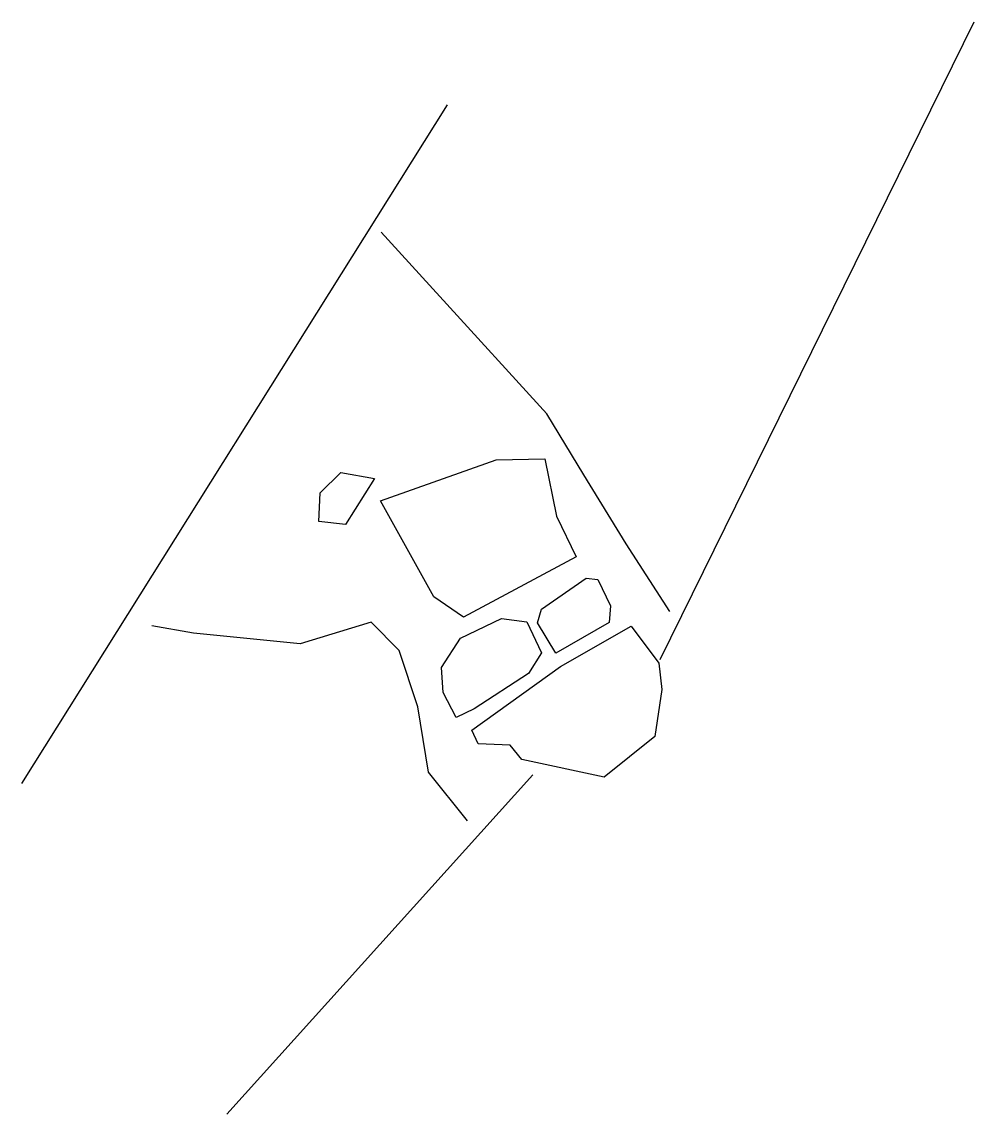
# Model space of a CAD drawing. Header units: metres. Extents: x -0.44 to 0.48, y -17.09 to -16.04.
import ezdxf

# ---------------------------------------------------------------- set-up
doc = ezdxf.new("R2010")
doc.units = ezdxf.units.M
doc.header["$LTSCALE"] = 25
doc.header["$MEASUREMENT"] = 0
doc.linetypes.add('STRICHPUNKTX2', pattern=[2, 1, -0.5, 0, -0.5])
for name, color, linetype in [('BEFUND', 1, 'CONTINUOUS'), ('GRABUNGSGRENZE', 3, 'STRICHPUNKTX2'), ('STEINE', 4, 'CONTINUOUS')]:
    doc.layers.add(name, color=color, linetype=linetype)

msp = doc.modelspace()

# ---------------------------------------------------------------- linework, layer by layer
at = {"layer": 'BEFUND'}
for points in [[(0.1833, -16.6041), (0.1415, -16.5392), (0.1007, -16.4728), (0.065, -16.414), (-0.0378, -16.3011), (-0.0943, -16.2393)], [(-0.0112, -16.8056), (-0.0488, -16.759), (-0.0591, -16.6961), (-0.0771, -16.6418), (-0.104, -16.6145), (-0.1725, -16.6355), (-0.2751, -16.6251), (-0.3152, -16.6181)]]:
    msp.add_lwpolyline(points, dxfattribs=at)
at = {"layer": 'GRABUNGSGRENZE'}
for points in [[(0.1742, -16.6503), (0.4762, -16.0369)], [(-0.4402, -16.7696), (-0.0307, -16.1168)], [(-0.2429, -17.0879), (0.0517, -16.7613)]]:
    msp.add_lwpolyline(points, dxfattribs=at)
at = {"layer": 'STEINE'}
for points in [[(-0.0152, -16.6097), (-0.0437, -16.59), (-0.0952, -16.4977), (0.0164, -16.4583), (0.0631, -16.4572), (0.0744, -16.5125), (0.0933, -16.5515), (-0.0152, -16.6097)], [(-0.1008, -16.4764), (-0.1286, -16.5206), (-0.1545, -16.5177), (-0.1531, -16.4902), (-0.1333, -16.4704), (-0.1008, -16.4764)], [(0.0737, -16.6445), (0.0559, -16.6151), (0.0599, -16.6019), (0.103, -16.5723), (0.1141, -16.5733), (0.1264, -16.5987), (0.1249, -16.6149), (0.0737, -16.6445)], [(-0.0221, -16.7061), (-0.0348, -16.6823), (-0.0364, -16.658), (-0.0182, -16.63), (0.0213, -16.6111), (0.0457, -16.6141), (0.06, -16.644), (0.0474, -16.6638), (-0.0048, -16.698), (-0.0221, -16.7061)], [(-0.0073, -16.7183), (0.0783, -16.6572), (0.1462, -16.6184), (0.1727, -16.6539), (0.1758, -16.6792), (0.1688, -16.7244), (0.1202, -16.7637), (0.041, -16.7466), (0.0298, -16.7329), (-0.0012, -16.7315), (-0.0073, -16.7183)]]:
    msp.add_lwpolyline(points, dxfattribs=at)

doc.saveas('drawing.dxf')
